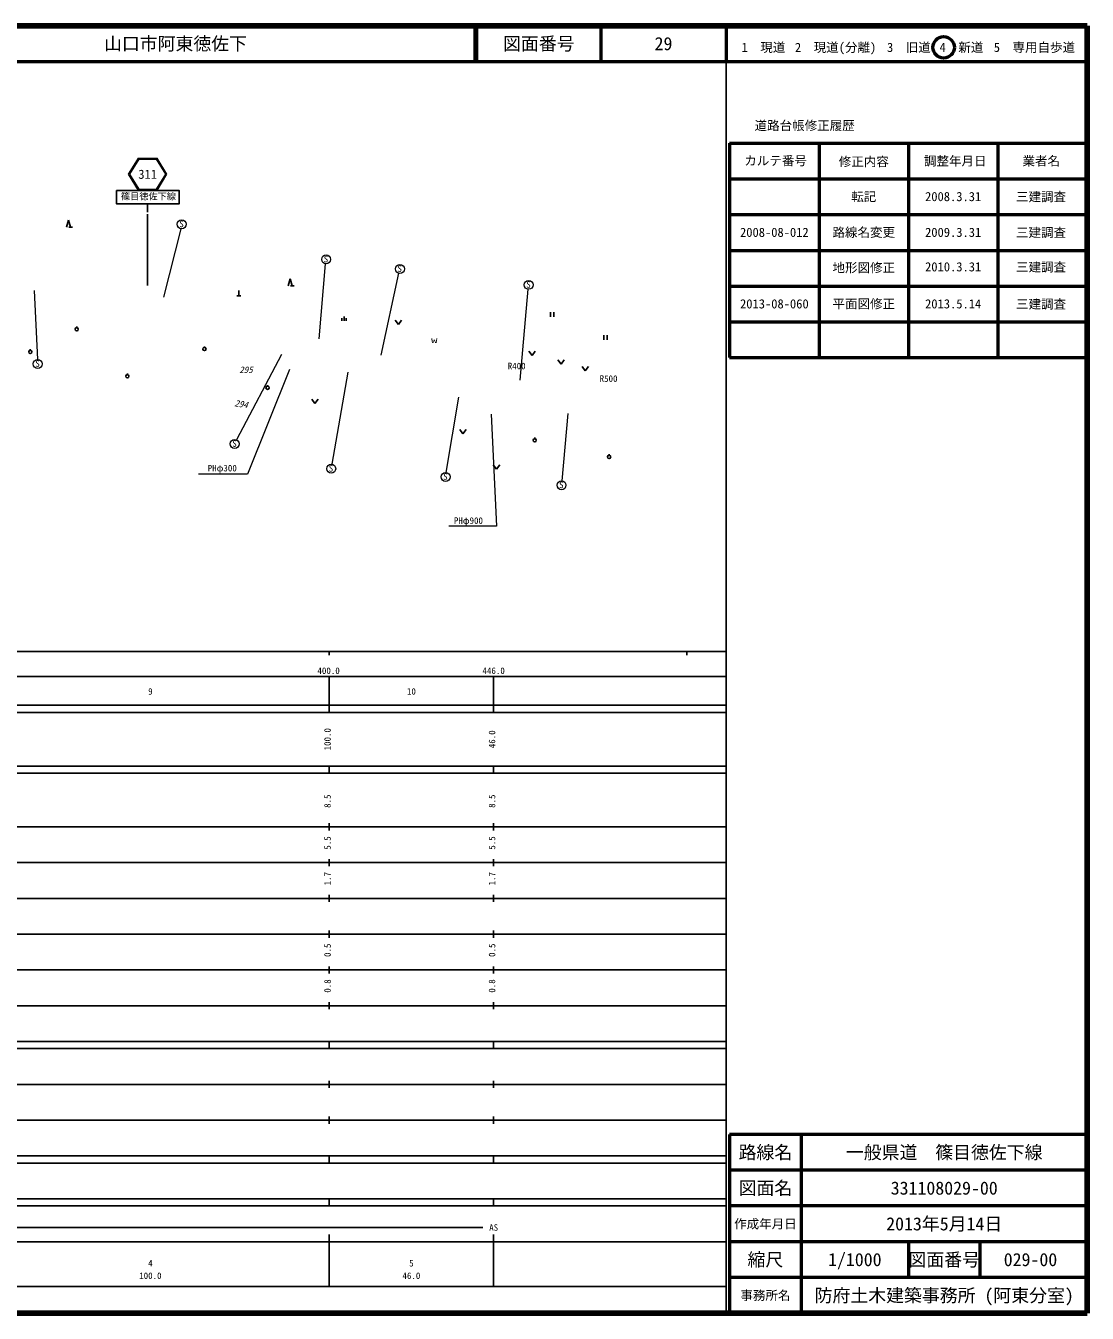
# Model space of a CAD drawing. Units: millimetres on the paper, with parts at other scales. Extents: x 40 to 680, y 20 to 380.
# Drawn here: x 383.1 to 680, y 20 to 380 of the extents above; entities that cross this region are included whole.
import ezdxf
from ezdxf.enums import TextEntityAlignment as Align

# ---------------------------------------------------------------- set-up
doc = ezdxf.new("R2010")
doc.units = ezdxf.units.MM
for name, color, linetype, lineweight in [('M-BGD', 7, 'Continuous', 25), ('M-STR-HTXT', 7, 'Continuous', 13), ('M-STR-STRC', 7, 'Continuous', 13), ('M-TTL', 2, 'Continuous', 140), ('M-TTL-BAND', 7, 'Continuous', 25), ('M-TTL-FRAM', 2, 'Continuous', 50), ('M-TTL-LINE', 7, 'Continuous', 50)]:
    doc.layers.add(name, color=color, linetype=linetype, lineweight=lineweight)
doc.layers.add('M-TTL-TXT', color=7, linetype='Continuous')
doc.styles.add('ＭＳ ゴシック', font='')
doc.styles.get('ＭＳ ゴシック').set_extended_font_data('MS Gothic')

msp = doc.modelspace()

# ---------------------------------------------------------------- linework, layer by layer
at = {"layer": 'M-BGD'}
for p, q in [((394.547, 323.714), (395.123, 325.634)), ((395.123, 325.634), (395.699, 323.714)), ((396.179, 323.714), (395.219, 323.714)), ((456.545, 307.297), (457.121, 309.217)), ((457.121, 309.217), (457.697, 307.297)), ((458.177, 307.297), (457.217, 307.297)), ((442.139, 304.459), (443.339, 304.459)), ((442.739, 304.459), (442.739, 305.959)), ((529.855, 299.933), (529.855, 298.633)), ((530.83, 298.633), (530.83, 299.933)), ((397.402, 295.594), (397.402, 295.894)), ((471.538, 297.455), (471.538, 298.205)), ((472.163, 297.455), (472.163, 298.705)), ((472.788, 297.455), (472.788, 298.205)), ((486.45, 297.651), (487.35, 296.451)), ((487.35, 296.451), (488.25, 297.651)), ((544.771, 293.487), (544.771, 292.187)), ((545.746, 292.187), (545.746, 293.487)), ((384.43, 289.243), (384.43, 289.543)), ((433.11, 290.053), (433.11, 290.353)), ((523.845, 288.986), (524.745, 287.786)), ((524.745, 287.786), (525.645, 288.986)), ((531.962, 286.615), (532.862, 285.415)), ((532.862, 285.415), (533.762, 286.615)), ((538.712, 284.7), (539.612, 283.5)), ((539.612, 283.5), (540.512, 284.7)), ((411.562, 282.46), (411.562, 282.76)), ((450.781, 279.222), (450.781, 279.522)), ((463.129, 275.562), (464.029, 274.362)), ((464.029, 274.362), (464.929, 275.562)), ((504.509, 267.096), (505.409, 265.896)), ((505.409, 265.896), (506.309, 267.096)), ((525.481, 264.538), (525.481, 264.838)), ((546.276, 259.886), (546.276, 260.186)), ((513.903, 257.246), (514.803, 256.046)), ((514.803, 256.046), (515.703, 257.246))]:
    msp.add_line(p, q, dxfattribs=at)
at = {"layer": 'M-BGD', "lineweight": 13}
for p, q in [((421.774, 304.145), (426.613, 323.254)), ((465.238, 292.466), (467.015, 313.425)), ((482.553, 287.931), (487.473, 310.773)), ((521.445, 280.902), (523.647, 306.311)), ((385.502, 305.977), (386.421, 286.68)), ((454.705, 288.069), (442.12, 264.204)), ((473.231, 283.099), (468.747, 257.392)), ((504.125, 276.121), (500.662, 255.094)), ((534.748, 271.627), (533.052, 252.772))]:
    msp.add_line(p, q, dxfattribs=at)
for centre in [(426.768, 324.495), (467.156, 314.667), (487.775, 311.986), (523.79, 307.553), (386.51, 285.433), (441.58, 263.077), (468.57, 256.155), (500.553, 253.849), (532.976, 251.524)]:
    msp.add_circle(centre, 1.25, dxfattribs=at)
at = {"layer": 'M-BGD'}
for centre in [(397.402, 295.144), (384.43, 288.793), (433.11, 289.603), (411.562, 282.01), (450.781, 278.772), (525.481, 264.088), (546.276, 259.436)]:
    msp.add_circle(centre, 0.45, dxfattribs=at)
at = {"layer": 'M-STR-HTXT'}
for points in [[(456.944, 283.858), (445.178, 254.58), (431.499, 254.599)], [(513.265, 271.385), (514.757, 240.039), (501.449, 240.078)]]:
    msp.add_lwpolyline(points, dxfattribs=at)
at = {"layer": 'M-STR-STRC'}
for p, q in [((414.599, 342.98), (411.835, 338.48)), ((414.767, 342.68), (412.187, 338.48)), ((414.599, 342.98), (419.871, 342.98)), ((414.767, 342.68), (419.703, 342.68)), ((422.283, 338.48), (419.703, 342.68)), ((422.635, 338.48), (419.871, 342.98)), ((411.835, 338.48), (414.599, 333.98)), ((412.187, 338.48), (414.767, 334.28)), ((419.703, 334.28), (422.283, 338.48)), ((419.871, 333.98), (422.635, 338.48)), ((414.599, 333.98), (419.871, 333.98)), ((414.767, 334.28), (419.703, 334.28))]:
    msp.add_line(p, q, dxfattribs=at)
at = {"layer": 'M-STR-STRC', "lineweight": 25}
for p, q in [((417.235, 327.846), (417.235, 330.188)), ((417.238, 307.41), (417.238, 327.332))]:
    msp.add_line(p, q, dxfattribs=at)
msp.add_lwpolyline([(408.571, 333.98), (426.047, 333.98), (426.047, 330.188), (408.571, 330.188)], close=True, dxfattribs=at)
at = {"layer": 'M-TTL'}
for p, q in [((680, 380), (40, 380)), ((680, 20), (680, 380)), ((40, 20), (680, 20))]:
    msp.add_line(p, q, dxfattribs=at)
at = {"layer": 'M-TTL-BAND'}
for p, q in [((579, 20), (579, 370)), ((40, 205), (579, 205)), ((468, 205), (468, 204)), ((568, 205), (568, 204)), ((68, 198), (579, 198)), ((468, 188), (468, 198)), ((514, 188), (514, 198)), ((40, 190), (579, 190)), ((40, 188), (579, 188)), ((40, 173), (579, 173)), ((468, 171), (468, 173)), ((514, 171), (514, 173)), ((40, 171), (579, 171)), ((40, 156), (579, 156)), ((468, 155), (468, 157)), ((514, 155), (514, 157)), ((46, 146), (579, 146)), ((468, 145), (468, 147)), ((514, 145), (514, 147)), ((468, 135), (468, 137)), ((514, 135), (514, 137)), ((52, 136), (579, 136)), ((46, 126), (579, 126)), ((468, 125), (468, 127)), ((514, 125), (514, 127)), ((52, 116), (579, 116)), ((468, 115), (468, 117)), ((514, 115), (514, 117)), ((46, 106), (579, 106)), ((468, 105), (468, 107)), ((514, 105), (514, 107)), ((40, 96), (579, 96)), ((40, 94), (579, 94)), ((468, 94), (468, 96)), ((514, 94), (514, 96)), ((49, 84), (579, 84)), ((468, 83), (468, 85)), ((514, 83), (514, 85)), ((40, 74), (579, 74)), ((468, 73), (468, 75)), ((514, 73), (514, 75)), ((40, 64), (579, 64)), ((40, 62), (579, 62)), ((468, 62), (468, 64)), ((514, 62), (514, 64)), ((40, 52), (579, 52)), ((468, 50), (468, 52)), ((514, 50), (514, 52)), ((40, 50), (579, 50)), ((71, 44), (511, 44)), ((40, 40), (579, 40)), ((468, 27.5), (468, 42)), ((514, 27.5), (514, 42)), ((68, 27.5), (579, 27.5))]:
    msp.add_line(p, q, dxfattribs=at)
at = {"layer": 'M-TTL-FRAM'}
for p, q in [((580, 347.197), (580, 287.197)), ((580, 347.197), (680, 347.197)), ((580, 287.197), (680, 287.197)), ((680, 70), (580, 70)), ((580, 70), (580, 20))]:
    msp.add_line(p, q, dxfattribs=at)
at = {"layer": 'M-TTL-LINE'}
for p, q in [((508.747, 380), (508.747, 370)), ((509.247, 380), (509.247, 370)), ((543.997, 380), (543.997, 370)), ((579, 380), (579, 370)), ((40, 370), (680, 370)), ((605, 347.197), (605, 287.197)), ((630, 347.197), (630, 287.197)), ((655, 347.197), (655, 287.197)), ((580, 337.197), (680, 337.197)), ((580, 327.197), (680, 327.197)), ((580, 317.197), (680, 317.197)), ((580, 307.197), (680, 307.197)), ((580, 297.197), (680, 297.197)), ((600, 70), (600, 20)), ((680, 60), (580, 60)), ((680, 50), (580, 50)), ((680, 40), (580, 40)), ((630, 40), (630, 30)), ((650, 40), (650, 30)), ((680, 30), (580, 30))]:
    msp.add_line(p, q, dxfattribs=at)
msp.add_circle((639.845, 373.958), 3, dxfattribs=at)

# ---------------------------------------------------------------- texts
at = {"layer": 'M-BGD', "style": 'ＭＳ ゴシック'}
for p in [(426.09, 323.121), (466.477, 313.294), (487.096, 310.613), (523.112, 306.18), (385.831, 284.06), (440.901, 261.703), (467.891, 254.781), (499.874, 252.475), (532.297, 250.15)]:
    msp.add_text('S', height=1.833, dxfattribs=at).set_placement(p, align=Align.BOTTOM_LEFT)
at = {"layer": 'M-BGD', "style": 'ＭＳ ゴシック', "width": 2}
msp.add_text('W', height=1.32, dxfattribs=at).set_placement((496.497, 290.871), align=Align.BOTTOM_LEFT)
at = {"layer": 'M-STR-HTXT', "style": 'ＭＳ ゴシック', "oblique": 15}
msp.add_text('295', height=1.833, dxfattribs=at).set_placement((444.736, 283.817), align=Align.MIDDLE_CENTER)
at = {"layer": 'M-STR-HTXT', "style": 'ＭＳ ゴシック'}
for s, p in [('R400', (520.437, 284.865)), ('R500', (546.133, 281.337))]:
    msp.add_text(s, height=1.833, dxfattribs=at).set_placement(p, align=Align.MIDDLE_CENTER)
at = {"layer": 'M-STR-HTXT', "style": 'ＭＳ ゴシック', "oblique": 15}
msp.add_text('294', height=1.833, rotation=351.26, dxfattribs=at).set_placement((443.409, 274.24), align=Align.MIDDLE_CENTER)
at = {"layer": 'M-STR-HTXT', "style": 'ＭＳ ゴシック'}
for s, p in [('PHφ300', (434.041, 254.836)), ('PHφ900', (502.875, 240.167))]:
    msp.add_text(s, height=1.833, dxfattribs=at).set_placement(p, align=Align.BOTTOM_LEFT)
at = {"layer": 'M-STR-STRC', "style": 'ＭＳ ゴシック'}
msp.add_text('311', height=2.566, dxfattribs=at).set_placement((417.235, 338.48), align=Align.MIDDLE_CENTER)
msp.add_text('篠目徳佐下線', height=1.833, dxfattribs=at).set_placement((409.756, 330.84), align=Align.BOTTOM_LEFT)
at = {"layer": 'M-TTL-BAND', "style": 'ＭＳ ゴシック'}
for s, p in [('400.0', (467.844, 198.195)), ('446.0', (514, 198.195)), ('9', (418, 192.405)), ('10', (491, 192.405)), ('AS', (514, 42.5)), ('4', (418, 32.523)), ('5', (491, 32.523)), ('100.0', (418, 29.033)), ('46.0', (491, 29.033))]:
    msp.add_text(s, height=1.833, dxfattribs=at).set_placement(p, align=Align.BOTTOM_CENTER)
for s, p in [('100.0', (469, 180.5)), ('46.0', (515, 180.5)), ('8.5', (469, 163.174)), ('8.5', (515, 163.174)), ('5.5', (469, 151.5)), ('5.5', (515, 151.5)), ('1.7', (469, 141.5)), ('1.7', (515, 141.5)), ('0.5', (469, 121.5)), ('0.5', (515, 121.5)), ('0.8', (469, 111.5)), ('0.8', (515, 111.5))]:
    msp.add_text(s, height=1.833, rotation=90, dxfattribs=at).set_placement(p, align=Align.BOTTOM_CENTER)
at = {"layer": 'M-TTL-TXT', "style": 'ＭＳ ゴシック'}
msp.add_text('山口市阿東徳佐下', height=3.666, dxfattribs=at).set_placement((405.024, 375), align=Align.MIDDLE_LEFT)
for s, height, p in [('図面番号', 3.666, (526.622, 375)), ('29', 3.666, (561.497, 375)), ('1\u3000現道', 2.566, (589.448, 373.958)), ('2\u3000現道(分離)', 2.566, (609.619, 373.958)), ('3\u3000旧道', 2.566, (630.121, 373.958)), ('4\u3000新道', 2.566, (644.824, 373.958)), ('5\u3000専用自歩道', 2.566, (665.228, 373.958)), ('道路台帳修正履歴', 2.566, (600.968, 352.113)), ('カルテ番号', 2.566, (592.839, 342.277)), ('修正内容', 2.566, (617.509, 342.023)), ('調整年月日', 2.566, (643.089, 342.197)), ('業者名', 2.566, (667.134, 342.197)), ('転記', 2.566, (617.5, 332.245)), ('2008.3.31', 2.566, (642.5, 332.245)), ('三建調査', 2.566, (667.077, 332.189)), ('2008-08-012', 2.566, (592.5, 322.245)), ('路線名変更', 2.566, (617.5, 322.245)), ('2009.3.31', 2.566, (642.5, 322.245)), ('三建調査', 2.566, (667.077, 322.189)), ('地形図修正', 2.566, (617.5, 312.367)), ('2010.3.31', 2.566, (642.5, 312.6)), ('三建調査', 2.566, (667.077, 312.543)), ('2013-08-060', 2.566, (592.5, 302.245)), ('平面図修正', 2.566, (617.5, 302.245)), ('2013.5.14', 2.566, (642.5, 302.245)), ('三建調査', 2.566, (667.077, 302.189)), ('路線名', 3.666, (590, 65)), ('路線名', 3.666, (590, 65)), ('一般県道\u3000篠目徳佐下線', 3.666, (640, 65)), ('図面名', 3.666, (590, 55)), ('図面名', 3.666, (590, 55)), ('331108029-00', 3.666, (640, 55)), ('2013年5月14日', 3.666, (640, 45)), ('作成年月日', 2.566, (590, 45)), ('作成年月日', 2.566, (590, 45)), ('縮尺', 3.666, (590, 35)), ('縮尺', 3.666, (590, 35)), ('1/1000', 3.666, (615, 35)), ('図面番号', 3.666, (640, 35)), ('図面番号', 3.666, (640, 35)), ('029-00', 3.666, (664.125, 35)), ('事務所名', 2.566, (590, 25)), ('事務所名', 2.566, (590, 25)), ('防府土木建築事務所 (阿東分室)', 3.666, (640, 25))]:
    msp.add_text(s, height=height, dxfattribs=at).set_placement(p, align=Align.MIDDLE_CENTER)

doc.saveas('drawing.dxf')
